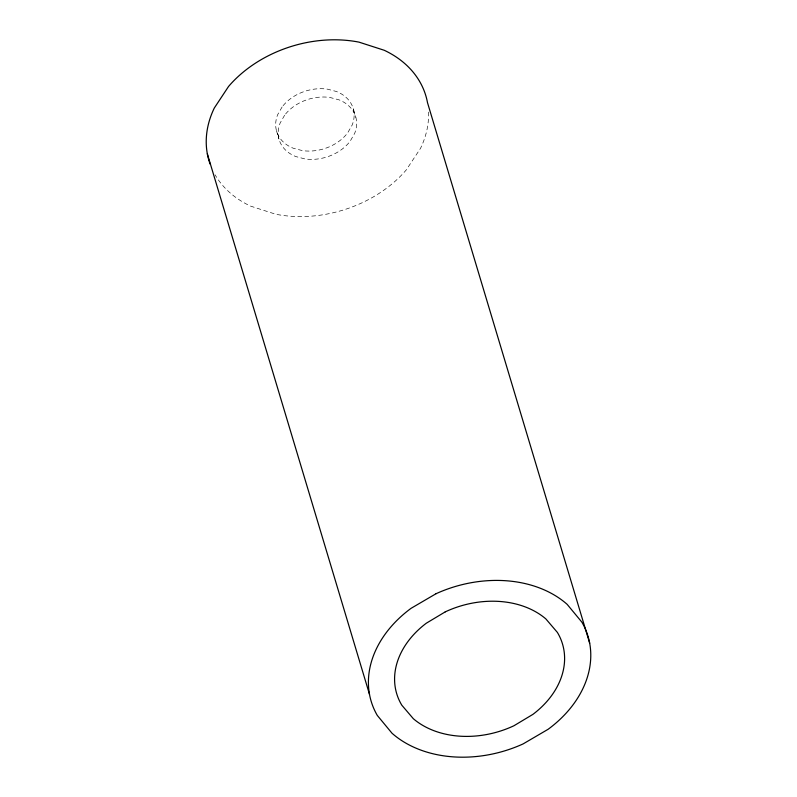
<?xml version="1.0" encoding="UTF-8"?>
<svg xmlns="http://www.w3.org/2000/svg" width="797" height="797" viewBox="0 0 797 797"><rect width="100%" height="100%" fill="white"/><g stroke="black" fill="none" stroke-linecap="round" stroke-linejoin="round"><path stroke-width="0.6" stroke-dasharray="3.98 2.99" d="M353.35 109.01L355.841 117.328M276.469 130.748L278.97 139.067M428.537 112.078A113.184 85.807 -16.7 0 1 420.517 148.352L406.251 169.94A113.184 85.807 -16.7 0 1 275.832 214.263L250.557 206.114A113.184 85.807 -16.7 0 1 215.09 174.802M282.148 106.888L277.675 114.668A39.95 30.286 -16.7 0 0 293.316 148.242L302.531 150.643A39.95 30.286 -16.7 0 0 347.671 132.87L352.144 125.089A39.95 30.286 -16.7 0 0 336.503 91.516L327.288 89.125A39.95 30.286 -16.7 0 0 282.148 106.888M284.639 115.206L280.165 122.987A39.95 30.286 -16.7 0 0 295.807 156.561L305.022 158.952A39.95 30.286 -16.7 0 0 350.172 141.189L354.645 133.408A39.95 30.286 -16.7 0 0 339.004 99.834L329.789 97.443A39.95 30.286 -16.7 0 0 284.639 115.206"/><path stroke-width="1.2" d="M589.68 643.229L427.491 102.624A113.184 85.807 -16.7 0 0 384.254 50.281L358.979 42.131A113.184 85.807 -16.7 0 0 228.56 86.455L214.293 108.043A113.184 85.807 -16.7 0 0 210.089 164.033M207.32 153.771L369.509 694.376M445.264 611.857L426.305 623.214A86.554 65.623 -16.7 0 0 401.818 705.206L413.344 718.715A86.554 65.623 -16.7 0 0 513.926 725.758L532.884 714.391A86.554 65.623 -16.7 0 0 557.372 632.4L545.845 618.9A86.554 65.623 -16.7 0 0 445.264 611.857M436.079 593.695L411.083 608.31A113.184 85.807 -16.7 0 0 377.28 715.407L392.034 733.26A113.184 85.807 -16.7 0 0 523.111 743.91L548.107 729.295A113.184 85.807 -16.7 0 0 581.91 622.198L567.155 604.345A113.184 85.807 -16.7 0 0 436.079 593.695"/></g></svg>
